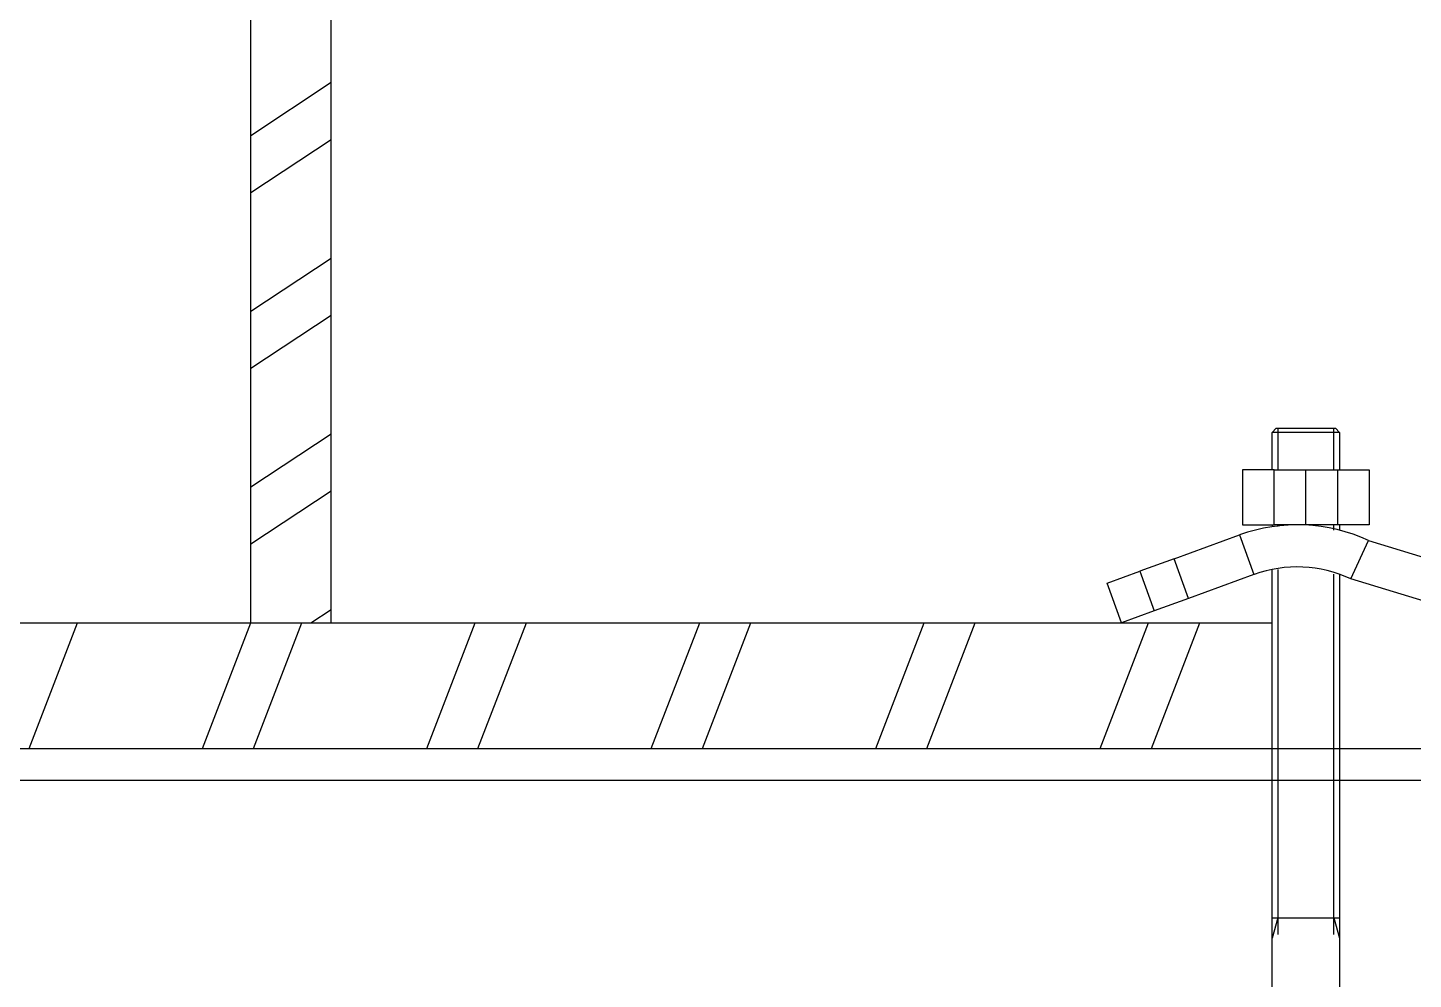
# Model space of a CAD drawing. Extents: x 27938 to 650306, y -92720 to 1524912.
# Drawn here: x 300501 to 302071, y 810769 to 811846 of the extents above; entities that cross this region are included whole.
import ezdxf

# ---------------------------------------------------------------- set-up
doc = ezdxf.new("R2010")
doc.units = 0
doc.header["$LTSCALE"] = 1000
doc.header["$MEASUREMENT"] = 0
doc.layers.add('walraven', color=7, linetype='Continuous')

msp = doc.modelspace()

# ---------------------------------------------------------------- linework, layer by layer
for p, q in [((300754, 811172.4), (300754, 813628.3)), ((300845.2, 811172.4), (300845.2, 813628.3)), ((300754, 811724.5), (300845.2, 811784.6)), ((300754, 811659.8), (300845.2, 811720)), ((300754, 811525.4), (300845.2, 811585.6)), ((300754, 811460.8), (300845.2, 811521)), ((300754, 811326.4), (300845.2, 811386.6)), ((300754, 811261.8), (300845.2, 811322)), ((300822.2, 811172.4), (300845.2, 811187.5)), ((299688, 811172.4), (301911.1, 811172.4)), ((300502.8, 811029.9), (300557.6, 811172.4)), ((300699.2, 811029.9), (300754, 811172.4)), ((300757.1, 811029.9), (300811.9, 811172.4)), ((300953.5, 811029.9), (301008.3, 811172.4)), ((301011.4, 811029.9), (301066.2, 811172.4)), ((301207.8, 811029.9), (301262.6, 811172.4)), ((301265.7, 811029.9), (301320.5, 811172.4)), ((301462.1, 811029.9), (301516.9, 811172.4)), ((301520, 811029.9), (301574.8, 811172.4)), ((301716.4, 811029.9), (301771.2, 811172.4)), ((301774.3, 811029.9), (301829.1, 811172.4))]:
    msp.add_line(p, q)
at = {"linetype": 'Continuous'}
for p, q in [((298967.8, 811029.9), (302649.7, 811029.9)), ((298967.8, 810994.2), (302649.7, 810994.2))]:
    msp.add_line(p, q, dxfattribs=at)
at = {"color": 7}
msp.add_line((299688, 811029.9), (301911.1, 811029.9), dxfattribs=at)
at = {"layer": 'walraven', "color": 7, "linetype": 'Continuous'}
for p, q in [((301911.1, 811388.1), (301915.9, 811392.8)), ((301915.9, 811392.8), (301982.8, 811392.8)), ((301982.8, 811392.8), (301987.6, 811388.1)), ((301911.1, 811345.6), (301911.1, 811388.1)), ((301987.6, 811388.1), (301987.6, 811345.6)), ((301913.5, 811345.6), (301877.6, 811345.6)), ((301877.6, 811345.6), (301877.6, 811283.4)), ((301913.5, 811283.4), (301913.5, 811345.6)), ((301913.5, 811345.6), (301985.3, 811345.6)), ((301985.3, 811345.6), (301985.3, 811283.4)), ((301985.3, 811345.6), (302021.1, 811345.6)), ((302021.1, 811345.6), (302021.1, 811283.4)), ((301877.6, 811283.4), (301913.5, 811283.4)), ((301911.1, 811283.4), (301911.1, 811281.3)), ((301985.3, 811283.4), (301913.5, 811283.4)), ((301917.7, 811281.3), (301917.7, 811283.4)), ((301981, 811277.3), (301981, 811283.4)), ((302021.1, 811283.4), (301985.3, 811283.4)), ((301987.6, 811283.4), (301987.6, 811277.3)), ((301800.1, 811244.9), (301874.3, 811271.9)), ((302020.5, 811265.5), (302433, 811139.4)), ((301800.1, 811244.9), (301761.2, 811230.8)), ((301911.1, 810589.8), (301911.1, 811232.8)), ((301917.7, 811232.8), (301917.7, 810819.3)), ((301724.3, 811217.3), (301761.2, 811230.8)), ((301740.6, 811172.4), (301724.3, 811217.3)), ((301890.6, 811227), (301816.5, 811200)), ((301981, 810819.3), (301981, 811227.4)), ((301987.6, 811227.4), (301987.6, 810589.8)), ((302412.8, 811096.1), (302000.3, 811222.2)), ((301777.6, 811185.8), (301740.6, 811172.4)), ((301816.5, 811200), (301777.6, 811185.8)), ((301917.7, 810838.1), (301911.1, 810815.2)), ((301911.1, 810838.1), (301987.6, 810838.1)), ((301981, 810838.1), (301987.6, 810815.2))]:
    msp.add_line(p, q, dxfattribs=at)
at = {"layer": 'walraven', "color": 1, "linetype": 'Continuous'}
for p, q in [((301917.7, 811392.8), (301917.7, 811345.6)), ((301981, 811345.6), (301981, 811392.8)), ((301949.4, 811388.1), (301911.1, 811388.1)), ((301987.6, 811388.1), (301949.4, 811388.1)), ((301874.3, 811271.9), (301890.6, 811227)), ((302000.3, 811222.2), (302020.5, 811265.5)), ((301816.5, 811200), (301800.1, 811244.9)), ((301761.2, 811230.8), (301777.6, 811185.8))]:
    msp.add_line(p, q, dxfattribs=at)
at = {"layer": 'walraven', "color": 3, "linetype": 'Continuous'}
msp.add_line((301949.4, 811283.4), (301949.4, 811345.6), dxfattribs=at)
at = {"layer": 'walraven', "color": 7, "linetype": 'Continuous'}
for radius in [191.2, 143.4]:
    msp.add_arc((301939.7, 811092.2), radius, 65, 110, dxfattribs=at)

doc.saveas('drawing.dxf')
